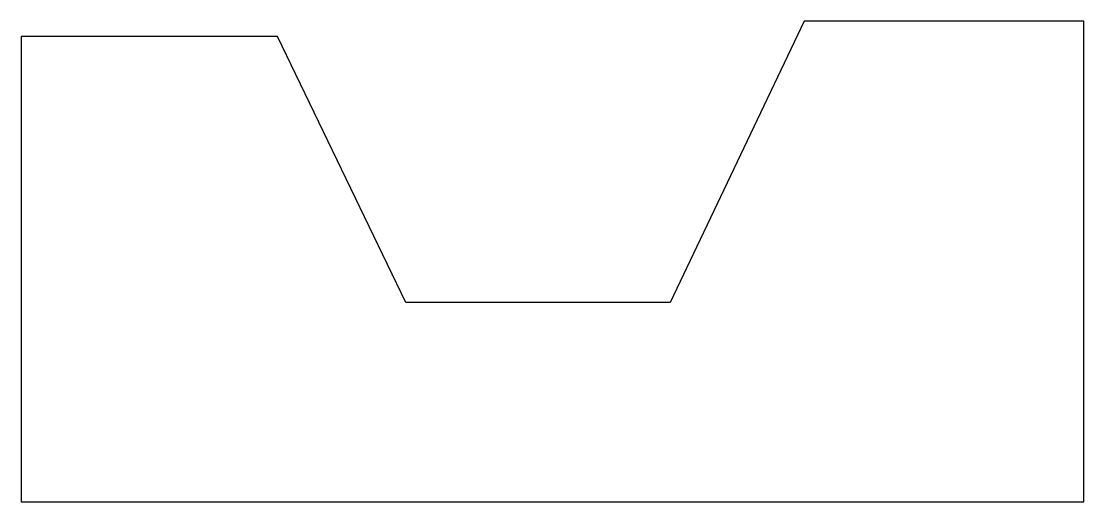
# Model space of a CAD drawing. Header units: inches. Extents: x 10.1 to 30.3, y 6.1 to 15.3.
import ezdxf

# ---------------------------------------------------------------- set-up
doc = ezdxf.new("R2010")
doc.units = ezdxf.units.IN
doc.header["$MEASUREMENT"] = 0

msp = doc.modelspace()

# ---------------------------------------------------------------- linework, layer by layer
msp.add_lwpolyline([(10.079, 14.995), (10.079, 6.139), (30.319, 6.139), (30.319, 15.286), (24.994, 15.286), (22.441, 9.929), (17.407, 9.929), (14.963, 14.995), (10.079, 14.995)])

doc.saveas('drawing.dxf')
